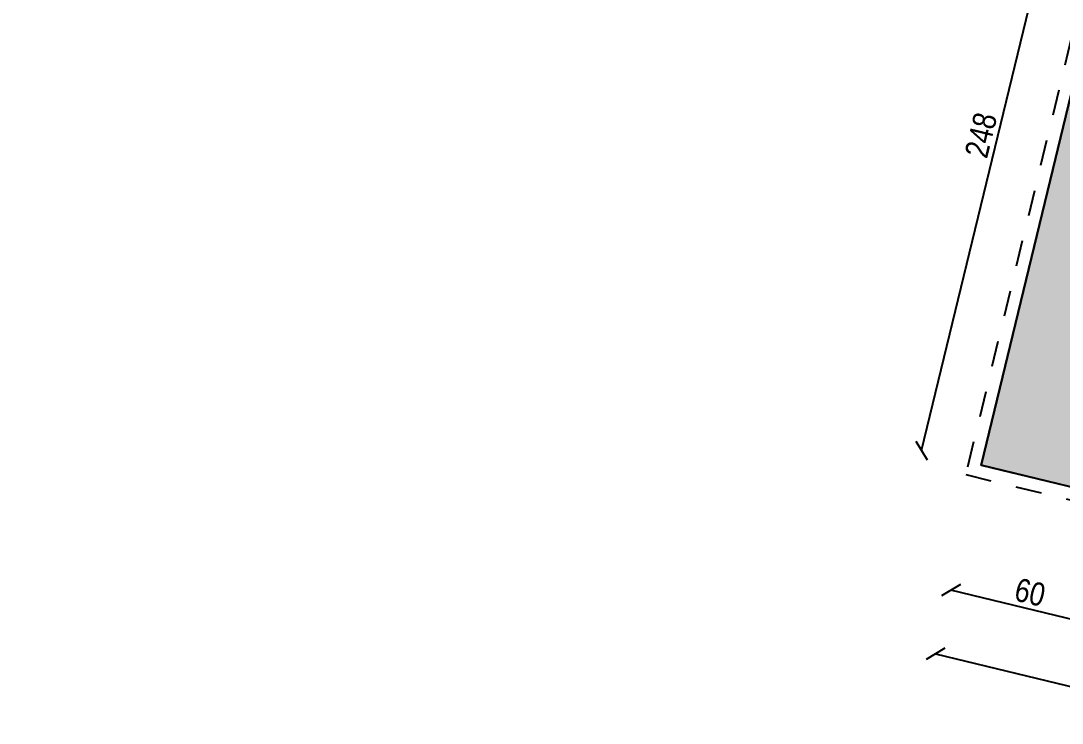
# Model space of a CAD drawing. Header units: metres. Extents: x 493 to 630, y -132 to -15.
# Drawn here: x 544.335 to 548.366, y -42.382 to -39.666 of the extents above; entities that cross this region are included whole.
import ezdxf

# ---------------------------------------------------------------- set-up
doc = ezdxf.new("R2010")
doc.units = ezdxf.units.M
doc.header["$MEASUREMENT"] = 0
doc.header["$PDMODE"] = 3
doc.linetypes.add('HIDDEN2', pattern=[0.1875, 0.125, -0.0625])
for name, color, linetype in [('a_caramida', 2, 'Continuous'), ('a_cote_50', 9, 'Continuous'), ('a_pereti_hasuri', 253, 'Continuous'), ('a_punctat', 40, 'HIDDEN2')]:
    doc.layers.add(name, color=color, linetype=linetype)
doc.styles.get("Standard").update_dxf_attribs({"font": 'ARIALN.TTF'})
doc.dimstyles.new('50 cote', dxfattribs={"dimtxt": 0.09, "dimasz": 0.06, "dimexe": 0, "dimexo": 0, "dimgap": 0.018, "dimtad": 1, "dimdec": 1, "dimlfac": 100, "dimrnd": 0.5, "dimdsep": 46, "dimtxsty": 'Standard', "dimblk": 'OBLIQUE', "dimcen": 0.00045, "dimclrd": 256, "dimclrt": 4, "dimadec": 1, "dimazin": 0, "dimtfac": 1, "dimtdec": 1, "dimtix": 1, "dimtofl": 0, "dimtmove": 0, "dimatfit": 3, "dimldrblk": 'OBLIQUE', "dimfxl": 0, "dimtolj": 1, "dimtzin": 0, "dimarcsym": 0})

# ---------------------------------------------------------------- blocks, each defined once
blk = doc.blocks.new('_Oblique')
at = {"color": 0, "linetype": 'ByBlock', "lineweight": -2}
blk.add_line((-0.5, -0.5), (0.5, 0.5), dxfattribs=at)
blk = doc.blocks.new('*D1183')
at = {"layer": 'a_cote_50', "lineweight": -2, "ltscale": 0.3}
blk.add_line((-8.5496, -16.2891), (-9.1318, -16.148), dxfattribs=at)
at = {"layer": 'Defpoints', "color": 0, "ltscale": 0.3}
for p in [(-9.0145, -15.664), (-8.4323, -15.805), (-9.1318, -16.148)]:
    blk.add_point(p, dxfattribs=at)
at = {"layer": 'a_cote_50', "lineweight": -2, "ltscale": 0.3, "xscale": 0.06, "yscale": 0.06, "zscale": 0.06}
for p, rotation in [((-9.1318, -16.148), 166.377069906225), ((-8.5496, -16.2891), 346.3770699062249)]:
    blk.add_blockref('_Oblique', p, dxfattribs=dict(at, rotation=rotation))
at = {"layer": 'a_cote_50', "color": 4, "ltscale": 0.3, "insert": (-8.8257, -16.1564), "char_height": 0.09, "attachment_point": 5, "rotation": 346.3771}
blk.add_mtext('\\A1;60', dxfattribs=at)
blk = doc.blocks.new('*D1184')
at = {"layer": 'a_cote_50', "lineweight": -2, "ltscale": 0.3}
blk.add_line((-9.1915, -16.3942), (-5.0999, -17.3858), dxfattribs=at)
at = {"layer": 'Defpoints', "color": 0, "ltscale": 0.3}
for p in [(-9.0145, -15.664), (-4.9229, -16.6555), (-5.0999, -17.3858)]:
    blk.add_point(p, dxfattribs=at)
at = {"layer": 'a_cote_50', "lineweight": -2, "ltscale": 0.3, "xscale": 0.06, "yscale": 0.06, "zscale": 0.06}
for p, rotation in [((-9.1915, -16.3942), 166.37706990623), ((-5.0999, -17.3858), 346.37706990623)]:
    blk.add_blockref('_Oblique', p, dxfattribs=dict(at, rotation=rotation))
at = {"layer": 'a_cote_50', "color": 4, "ltscale": 0.3, "insert": (-7.1308, -16.8286), "char_height": 0.09, "attachment_point": 5, "rotation": 346.3771}
blk.add_mtext('\\A1;421', dxfattribs=at)
blk = doc.blocks.new('*D1186')
at = {"layer": 'a_cote_50', "lineweight": -2, "ltscale": 0.3}
blk.add_line((-9.2455, -15.608), (-8.6614, -13.1977), dxfattribs=at)
at = {"layer": 'Defpoints', "color": 0, "ltscale": 0.3}
for p in [(-8.6614, -13.1977), (-8.4304, -13.2537), (-9.0145, -15.664)]:
    blk.add_point(p, dxfattribs=at)
at = {"layer": 'a_cote_50', "lineweight": -2, "ltscale": 0.3, "xscale": 0.06, "yscale": 0.06, "zscale": 0.06}
for p, rotation in [((-8.6614, -13.1977), 76.37706990623093), ((-9.2455, -15.608), 256.3770699062309)]:
    blk.add_blockref('_Oblique', p, dxfattribs=dict(at, rotation=rotation))
at = {"layer": 'a_cote_50', "color": 4, "ltscale": 0.3, "insert": (-9.0156, -14.3878), "char_height": 0.09, "attachment_point": 5, "rotation": 76.3771}
blk.add_mtext('\\A1;248', dxfattribs=at)
blk = doc.blocks.new('COTE EXY')
at = {"layer": 'a_cote_50', "ltscale": 0.3}
for p2, distance, picture, middle in [((-8.4304, -13.2537), 0.2377, '*D1186', (-9.0156, -14.3878)), ((-4.9229, -16.6555), -0.7514, '*D1184', (-7.1308, -16.8286))]:
    dim = blk.add_aligned_dim(p1=(-9.0145, -15.664), p2=p2, distance=distance, dimstyle='50 cote', dxfattribs=at)
    dim.commit()
    dim.dimension.update_dxf_attribs({"geometry": picture, "text_midpoint": middle})
dim = blk.add_linear_dim(base=(-9.1318, -16.148), p1=(-8.4323, -15.805), p2=(-9.0145, -15.664), angle=346.3771, dimstyle='50 cote', override={"dimtmove": 1}, dxfattribs=at)
dim.commit()
dim.dimension.update_dxf_attribs({"geometry": '*D1183', "text_midpoint": (-8.8257, -16.1564)})

msp = doc.modelspace()

# ---------------------------------------------------------------- hatches: boundary and pattern name
at = {"layer": 'a_pereti_hasuri', "ltscale": 0.3}
h = msp.add_hatch(dxfattribs=at)
h.set_pattern_fill('ANSI33', color=256, scale=0.25, style=0)
h.set_pattern_definition([(45, (-4876.954644, 8292.469365), (-0.04419417382, 0.04419417382), []), (45, (-4876.91045, 8292.469365), (-0.04419417382, 0.04419417382), [0.03125, -0.015625])])
h.paths.add_polyline_path([(548.6367, -38.9739), (548.0526, -41.3842), (548.6347, -41.5253), (548.8262, -40.7351), (548.8357, -40.6962), (548.5635, -40.6302), (548.9168, -39.1724), (549.1404, -39.2266), (549.2464, -38.7893), (548.9548, -38.7186), (550.1442, -33.8107), (550.1831, -33.8201), (550.2231, -33.6549), (553.7413, -34.5075), (553.7013, -34.6727), (554.0706, -34.7622), (554.1836, -34.2957), (550.2913, -33.3524), (550.3448, -33.1319), (549.9754, -33.0424), (549.9378, -33.1979), (547.6393, -32.6409), (547.5898, -32.8449), (549.8883, -33.402), (549.8318, -33.6352), (549.8804, -33.647), (548.6862, -38.5744), (548.0895, -38.4297), (547.9953, -38.8185)])

# ---------------------------------------------------------------- linework, layer by layer
at = {"layer": 'a_caramida', "ltscale": 0.3}
msp.add_lwpolyline([(536.881, -36.125), (548.6367, -38.9739), (548.0526, -41.3842), (548.6347, -41.5253), (548.8262, -40.7351), (548.8357, -40.6962), (548.5635, -40.6302), (548.9168, -39.1724), (549.1404, -39.2266), (549.2464, -38.7893), (548.9548, -38.7186), (550.1442, -33.8107), (550.1831, -33.8201), (550.2231, -33.6549), (553.7413, -34.5075)], dxfattribs=at)
at = {"layer": 'a_cote_50', "ltscale": 0.3}
msp.add_lwpolyline([(557.296, -51.3164), (557.2625, -41.0914), (552.7221, -39.991), (552.1442, -42.3758), (548.0526, -41.3842), (548.6367, -38.9739), (536.881, -36.125), (538.1811, -30.7603), (536.2374, -30.2892), (536.1417, -21.4451), (539.835, -22.3547), (539.9527, -21.8688), (568.5645, -28.8028), (567.4818, -40.5631), (570.7455, -40.2911), (570.7455, -40.6911), (570.9553, -40.6911), (570.9553, -47.6311), (570.6253, -47.6311), (570.6253, -59.2511)], dxfattribs=at)
at = {"layer": 'a_punctat', "ltscale": 0.5}
msp.add_lwpolyline([(548.5881, -38.9622), (547.9922, -41.421), (552.181, -42.4361), (552.7698, -40.0065)], dxfattribs=at)

# ---------------------------------------------------------------- block references
at = {"layer": 'a_cote_50'}
msp.add_blockref('COTE EXY', (557.0671, -25.7202), dxfattribs=at)

doc.saveas('drawing.dxf')
